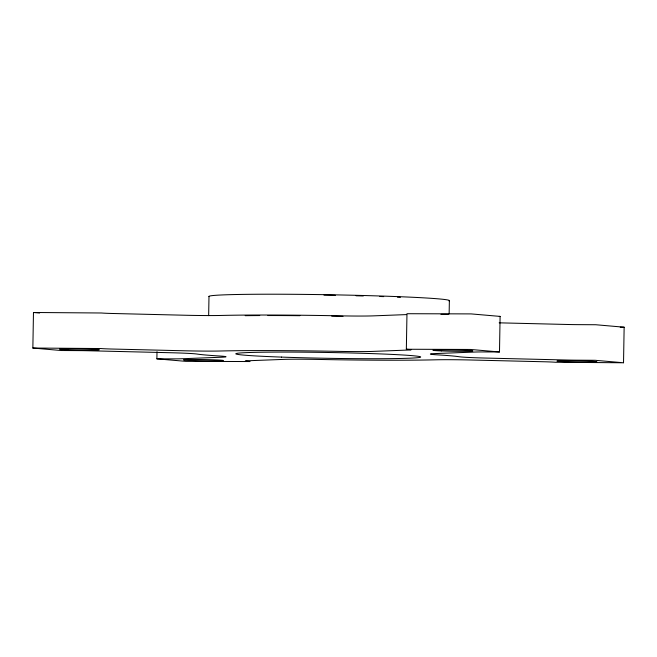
<?xml version="1.0" encoding="UTF-8"?>
<svg xmlns="http://www.w3.org/2000/svg" width="657" height="657" viewBox="0 0 657 657"><rect width="100%" height="100%" fill="white"/><g stroke="black" fill="none" stroke-linecap="round" stroke-linejoin="round"><path stroke-width="0.99" d="M157.007 351.733L156.883 358.837L172.865 358.87A17.755 0.558 1 0 0 181.217 358.771L221.655 357.219A35.692 1.125 1 0 0 219.348 355.987A137.165 4.312 1 0 1 196.919 354.033A35.692 1.125 1 0 0 170.081 352.719L89.426 350.772A17.755 0.558 1 0 0 78.068 350.608L61.232 350.518L32.858 348.046L33.474 312.486L101.507 312.995A17.788 0.558 1 0 0 111.238 313.455L184.913 315.237A35.601 1.117 1 0 0 220.588 315.467A134.069 4.213 1 0 1 340.761 315.861A35.601 1.117 1 0 0 373.702 315.853L406.65 314.588M208.655 315.664L208.992 296.373M32.85 348.038L100.891 348.538A17.788 0.558 1 0 0 110.614 348.998L184.297 350.781A35.601 1.117 1 0 0 219.972 351.01A134.069 4.213 1 0 1 340.137 351.405A35.601 1.117 1 0 0 373.077 351.396L410.025 349.976A17.788 0.558 1 0 0 409.541 349.549L406.346 349.253L406.97 313.709L471.135 313.906L500.1 316.403L499.492 351.963L483.511 351.938A17.755 0.558 1 0 0 475.167 352.037L434.72 353.589A35.692 1.125 1 0 0 437.028 354.821A137.206 4.312 1 0 1 459.457 356.776A35.692 1.125 1 0 0 486.303 358.081L566.958 360.028A17.755 0.558 1 0 0 578.308 360.192L595.152 360.291L623.526 362.771L555.494 362.262A17.788 0.558 1 0 0 545.762 361.802L472.087 360.028A35.601 1.117 1 0 0 436.412 359.79A134.069 4.213 1 0 1 316.239 359.395A35.601 1.117 1 0 0 283.298 359.404L246.35 360.824A17.788 0.558 1 0 0 246.835 361.251L250.03 361.547L185.865 361.35L156.892 358.853M449.142 313.89L449.372 300.684M623.526 362.771L624.142 327.211L595.768 324.739L578.932 324.648A17.755 0.558 1 0 1 567.574 324.484L499.172 322.833M500.117 316.419L499.287 316.436M406.346 349.253L470.519 349.458L499.492 351.963M624.15 327.227L620.257 327.235M39.601 313.036L33.482 312.502M440.937 314.358A19.915 0.624 1 0 1 448.296 314.366M245.201 315.68A120.223 3.778 1 0 1 259.745 315.557M267.908 315.541A120.223 3.778 1 0 1 299.896 315.688M331.711 316.132A120.223 3.778 1 0 1 343.003 316.354M209.107 296.611A120.223 3.778 1 0 1 331.136 294.788A120.223 3.778 1 0 1 449.018 300.914M323.983 295.108A105.999 3.326 1 0 1 335.39 295.313M356.028 295.773A105.999 3.326 1 0 1 363.313 295.97M379.845 296.488A105.999 3.326 1 0 1 383.704 296.619M397.419 297.169A105.999 3.326 1 0 1 400.425 297.301M441.29 350.912A19.915 0.624 1 0 0 472.736 351.019A19.915 0.624 1 0 0 444.732 349.894A19.915 0.624 1 0 0 441.29 350.912M565.324 361.72A19.915 0.624 1 0 0 596.77 361.826A19.915 0.624 1 0 0 568.773 360.701A19.915 0.624 1 0 0 565.324 361.72M67.794 349.696A19.915 0.624 1 0 0 99.24 349.795A19.915 0.624 1 0 0 71.235 348.678A19.915 0.624 1 0 0 67.794 349.696M191.828 360.496A19.915 0.624 1 0 0 223.273 360.603A19.915 0.624 1 0 0 195.269 359.478A19.915 0.624 1 0 0 191.828 360.496M281.541 357.096A92.481 2.907 1 0 0 420.652 357.03A92.481 2.907 1 0 0 282.37 352.078A92.481 2.907 1 0 0 281.541 357.096"/></g></svg>
